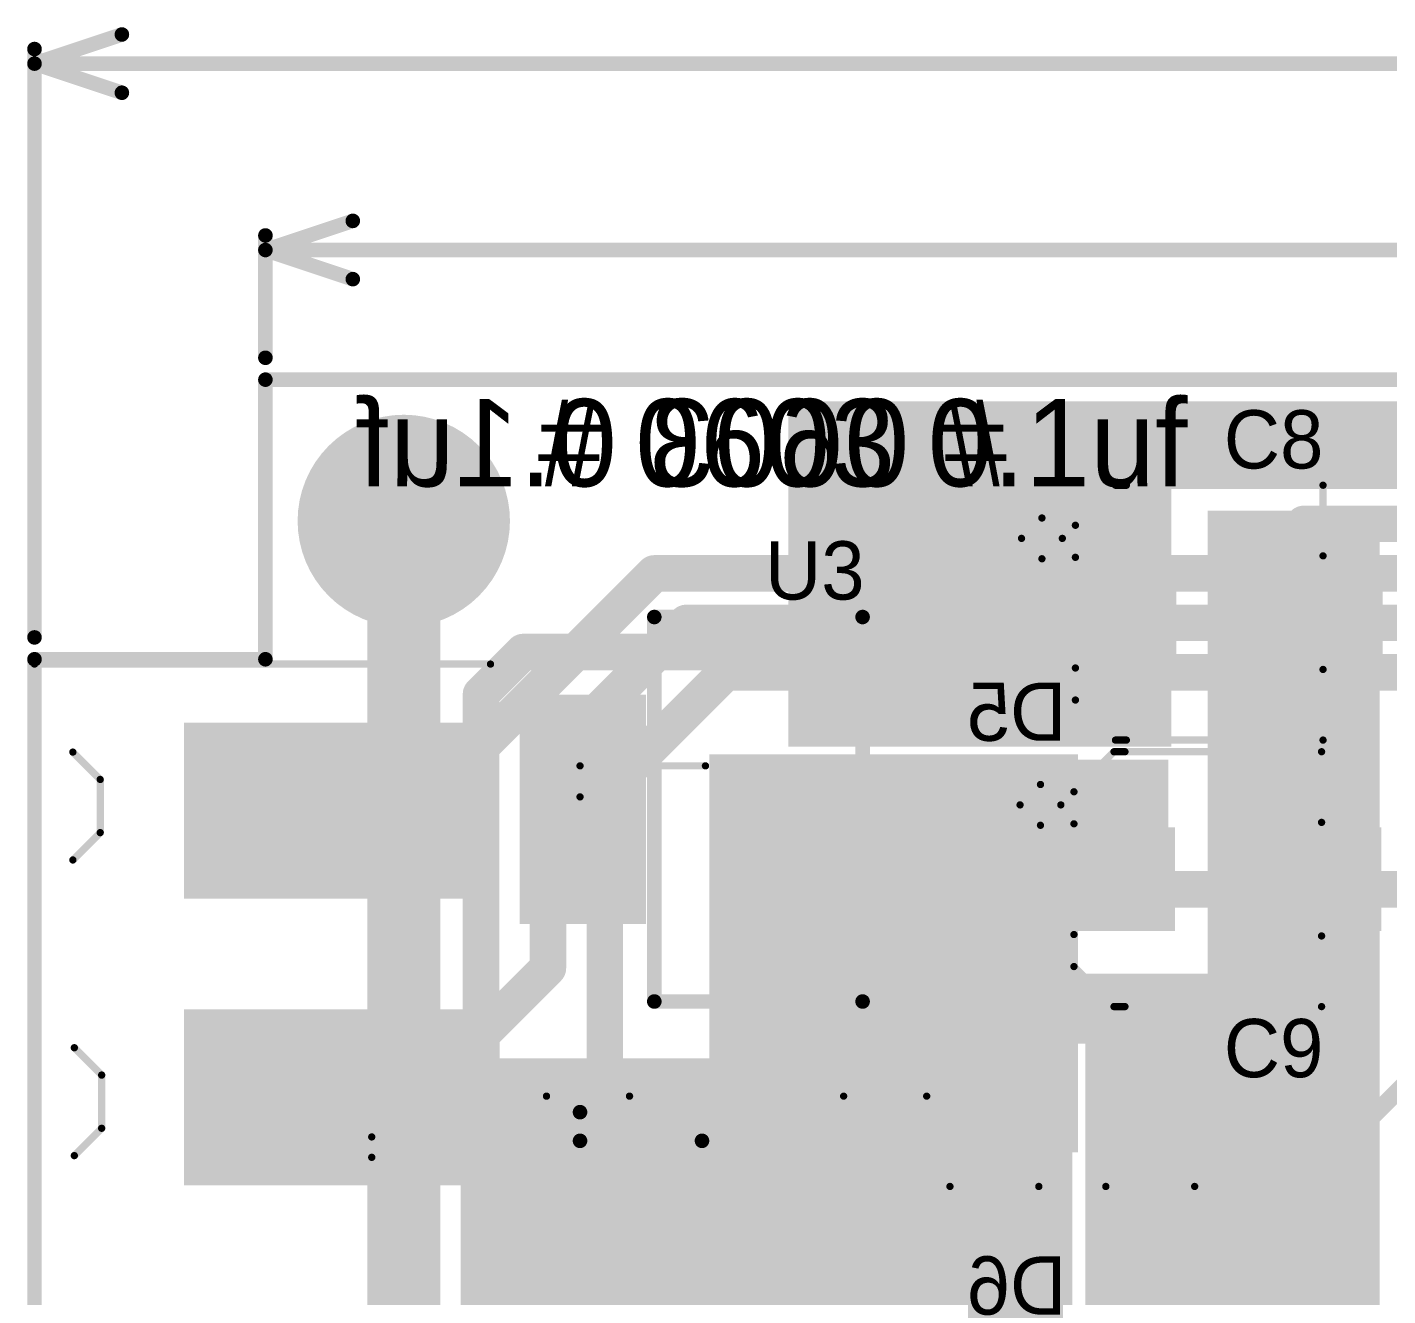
# Model space of a CAD drawing. Header units: millimetres. Extents: x 0.84 to 3.53, y 1.94 to 3.84.
# Drawn here: x 0.837 to 1.772, y 2.974 to 3.845 of the extents above; entities that cross this region are included whole.
import ezdxf

# ---------------------------------------------------------------- set-up
doc = ezdxf.new("R2010")
doc.units = ezdxf.units.MM
doc.header["$MEASUREMENT"] = 0
for name, color, linetype in [('BottomLayer', 5, 'Continuous'), ('BottomOverlay', 54, 'Continuous'), ('BottomPaste', 16, 'Continuous'), ('BottomSolder', 6, 'Continuous'), ('Mechanical1', 6, 'Continuous'), ('Mechanical2', 216, 'Continuous'), ('MultiLayer', 9, 'Continuous'), ('PadHoleLayer', 156, 'Continuous'), ('TopLayer', 1, 'Continuous'), ('TopOverlay', 2, 'Continuous'), ('TopPaste', 8, 'Continuous'), ('TopSolder', 216, 'Continuous'), ('ViaHoleLayer', 16, 'Continuous')]:
    doc.layers.add(name, color=color, linetype=linetype)

# ---------------------------------------------------------------- blocks, each defined once
blk = doc.blocks.new('IHLP2525CZER3R3M01_2')
at = {"layer": 'TopLayer'}
for points in [[(-0.1635, -0.0675), (-0.0685, -0.0675), (-0.1635, 0.0675), (-0.0685, 0.0675)], [(0.0665, -0.0675), (0.1615, -0.0675), (0.0665, 0.0675), (0.1615, 0.0675)]]:
    blk.add_solid(points, dxfattribs=at)
at = {"layer": 'TopOverlay', "const_width": 0.005}
for points in [[(-0.138, 0.13), (-0.138, 0.073)], [(-0.138, 0.13), (0.142, 0.13)], [(0.142, 0.13), (0.142, 0.073)], [(-0.138, -0.074), (-0.138, -0.131)], [(0.142, -0.074), (0.142, -0.131)], [(-0.138, -0.131), (0.142, -0.131)]]:
    blk.add_lwpolyline(points, dxfattribs=at)
at = {"layer": 'TopOverlay', "const_width": 0.0025}
for points in [[(-0.13925, 0.13, 1), (-0.13675, 0.13, 1)], [(-0.13925, 0.13, 1), (-0.13675, 0.13, 1)], [(0.14075, 0.13, 1), (0.14325, 0.13, 1)], [(0.14075, 0.13, 1), (0.14325, 0.13, 1)], [(-0.13925, 0.073, 1), (-0.13675, 0.073, 1)], [(0.14075, 0.073, 1), (0.14325, 0.073, 1)], [(-0.13925, -0.074, 1), (-0.13675, -0.074, 1)], [(0.14075, -0.074, 1), (0.14325, -0.074, 1)], [(-0.13925, -0.131, 1), (-0.13675, -0.131, 1)], [(-0.13925, -0.131, 1), (-0.13675, -0.131, 1)], [(0.14075, -0.131, 1), (0.14325, -0.131, 1)], [(0.14075, -0.131, 1), (0.14325, -0.131, 1)]]:
    blk.add_lwpolyline(points, format="xyb", close=True, dxfattribs=at)
at = {"layer": 'TopPaste'}
for points in [[(-0.1635, -0.0675), (-0.0685, -0.0675), (-0.1635, 0.0675), (-0.0685, 0.0675)], [(0.0665, -0.0675), (0.1615, -0.0675), (0.0665, 0.0675), (0.1615, 0.0675)]]:
    blk.add_solid(points, dxfattribs=at)
at = {"layer": 'TopSolder'}
for points in [[(-0.1675, -0.0715), (-0.0645, -0.0715), (-0.1675, 0.0715), (-0.0645, 0.0715)], [(0.0625, -0.0715), (0.1655, -0.0715), (0.0625, 0.0715), (0.1655, 0.0715)]]:
    blk.add_solid(points, dxfattribs=at)
blk = doc.blocks.new('RVT1E100M0405_8')
at = {"layer": 'TopLayer'}
for points in [[(-0.12205, -0.0315), (-0.01969, -0.0315), (-0.12205, 0.0315), (-0.01969, 0.0315)], [(0.01969, -0.0315), (0.12205, -0.0315), (0.01969, 0.0315), (0.12205, 0.0315)]]:
    blk.add_solid(points, dxfattribs=at)
at = {"layer": 'TopOverlay', "const_width": 0.005}
for points in [[(-0.085, 0.06), (-0.0575, 0.0875)], [(-0.0575, 0.0875), (-0.05, 0.0875)], [(-0.05, 0.0875), (0.085, 0.0875)], [(0.085, 0.039), (0.085, 0.0875)], [(-0.108, 0.037), (-0.108, 0.065)], [(-0.085, 0.06), (-0.085, 0.038)], [(-0.122, 0.051), (-0.094, 0.051)], [(-0.085, -0.06), (-0.085, -0.038)], [(0.085, -0.0875), (0.085, -0.039)], [(-0.085, -0.06), (-0.0575, -0.0875)], [(-0.0575, -0.0875), (-0.05, -0.0875)], [(-0.05, -0.0875), (0.085, -0.0875)]]:
    blk.add_lwpolyline(points, dxfattribs=at)
at = {"layer": 'TopOverlay', "const_width": 0.0025}
for points in [[(-0.05875, 0.0875, 1), (-0.05625, 0.0875, 1)], [(-0.05875, 0.0875, 1), (-0.05625, 0.0875, 1)], [(-0.05125, 0.0875, 1), (-0.04875, 0.0875, 1)], [(-0.05125, 0.0875, 1), (-0.04875, 0.0875, 1)], [(0.08375, 0.0875, 1), (0.08625, 0.0875, 1)], [(0.08375, 0.0875, 1), (0.08625, 0.0875, 1)], [(-0.10925, 0.065, 1), (-0.10675, 0.065, 1)], [(-0.08625, 0.06, 1), (-0.08375, 0.06, 1)], [(-0.08625, 0.06, 1), (-0.08375, 0.06, 1)], [(-0.12325, 0.051, 1), (-0.12075, 0.051, 1)], [(-0.09525, 0.051, 1), (-0.09275, 0.051, 1)], [(-0.10925, 0.037, 1), (-0.10675, 0.037, 1)], [(-0.08625, 0.038, 1), (-0.08375, 0.038, 1)], [(0.08375, 0.039, 1), (0.08625, 0.039, 1)], [(-0.08625, -0.038, 1), (-0.08375, -0.038, 1)], [(0.08375, -0.039, 1), (0.08625, -0.039, 1)], [(-0.08625, -0.06, 1), (-0.08375, -0.06, 1)], [(-0.08625, -0.06, 1), (-0.08375, -0.06, 1)], [(-0.05875, -0.0875, 1), (-0.05625, -0.0875, 1)], [(-0.05875, -0.0875, 1), (-0.05625, -0.0875, 1)], [(-0.05125, -0.0875, 1), (-0.04875, -0.0875, 1)], [(-0.05125, -0.0875, 1), (-0.04875, -0.0875, 1)], [(0.08375, -0.0875, 1), (0.08625, -0.0875, 1)], [(0.08375, -0.0875, 1), (0.08625, -0.0875, 1)]]:
    blk.add_lwpolyline(points, format="xyb", close=True, dxfattribs=at)
at = {"layer": 'TopPaste'}
for points in [[(-0.12205, -0.0315), (-0.01969, -0.0315), (-0.12205, 0.0315), (-0.01969, 0.0315)], [(0.01969, -0.0315), (0.12205, -0.0315), (0.01969, 0.0315), (0.12205, 0.0315)]]:
    blk.add_solid(points, dxfattribs=at)
at = {"layer": 'TopSolder'}
for points in [[(-0.12605, -0.0355), (-0.01569, -0.0355), (-0.12605, 0.0355), (-0.01569, 0.0355)], [(0.01569, -0.0355), (0.12605, -0.0355), (0.01569, 0.0355), (0.12605, 0.0355)]]:
    blk.add_solid(points, dxfattribs=at)
blk = doc.blocks.new('RVT1E100M0405_9')
at = {"layer": 'TopLayer'}
for points in [[(-0.12205, -0.0315), (-0.01969, -0.0315), (-0.12205, 0.0315), (-0.01969, 0.0315)], [(0.01969, -0.0315), (0.12205, -0.0315), (0.01969, 0.0315), (0.12205, 0.0315)]]:
    blk.add_solid(points, dxfattribs=at)
at = {"layer": 'TopOverlay', "const_width": 0.005}
for points in [[(-0.085, 0.06), (-0.0575, 0.0875)], [(-0.0575, 0.0875), (-0.05, 0.0875)], [(-0.05, 0.0875), (0.085, 0.0875)], [(0.085, 0.039), (0.085, 0.0875)], [(-0.108, 0.037), (-0.108, 0.065)], [(-0.085, 0.06), (-0.085, 0.038)], [(-0.122, 0.051), (-0.094, 0.051)], [(-0.085, -0.06), (-0.085, -0.038)], [(0.085, -0.0875), (0.085, -0.039)], [(-0.085, -0.06), (-0.0575, -0.0875)], [(-0.0575, -0.0875), (-0.05, -0.0875)], [(-0.05, -0.0875), (0.085, -0.0875)]]:
    blk.add_lwpolyline(points, dxfattribs=at)
at = {"layer": 'TopOverlay', "const_width": 0.0025}
for points in [[(-0.05875, 0.0875, 1), (-0.05625, 0.0875, 1)], [(-0.05875, 0.0875, 1), (-0.05625, 0.0875, 1)], [(-0.05125, 0.0875, 1), (-0.04875, 0.0875, 1)], [(-0.05125, 0.0875, 1), (-0.04875, 0.0875, 1)], [(0.08375, 0.0875, 1), (0.08625, 0.0875, 1)], [(0.08375, 0.0875, 1), (0.08625, 0.0875, 1)], [(-0.10925, 0.065, 1), (-0.10675, 0.065, 1)], [(-0.08625, 0.06, 1), (-0.08375, 0.06, 1)], [(-0.08625, 0.06, 1), (-0.08375, 0.06, 1)], [(-0.12325, 0.051, 1), (-0.12075, 0.051, 1)], [(-0.09525, 0.051, 1), (-0.09275, 0.051, 1)], [(-0.10925, 0.037, 1), (-0.10675, 0.037, 1)], [(-0.08625, 0.038, 1), (-0.08375, 0.038, 1)], [(0.08375, 0.039, 1), (0.08625, 0.039, 1)], [(-0.08625, -0.038, 1), (-0.08375, -0.038, 1)], [(0.08375, -0.039, 1), (0.08625, -0.039, 1)], [(-0.08625, -0.06, 1), (-0.08375, -0.06, 1)], [(-0.08625, -0.06, 1), (-0.08375, -0.06, 1)], [(-0.05875, -0.0875, 1), (-0.05625, -0.0875, 1)], [(-0.05875, -0.0875, 1), (-0.05625, -0.0875, 1)], [(-0.05125, -0.0875, 1), (-0.04875, -0.0875, 1)], [(-0.05125, -0.0875, 1), (-0.04875, -0.0875, 1)], [(0.08375, -0.0875, 1), (0.08625, -0.0875, 1)], [(0.08375, -0.0875, 1), (0.08625, -0.0875, 1)]]:
    blk.add_lwpolyline(points, format="xyb", close=True, dxfattribs=at)
at = {"layer": 'TopPaste'}
for points in [[(-0.12205, -0.0315), (-0.01969, -0.0315), (-0.12205, 0.0315), (-0.01969, 0.0315)], [(0.01969, -0.0315), (0.12205, -0.0315), (0.01969, 0.0315), (0.12205, 0.0315)]]:
    blk.add_solid(points, dxfattribs=at)
at = {"layer": 'TopSolder'}
for points in [[(-0.12605, -0.0355), (-0.01569, -0.0355), (-0.12605, 0.0355), (-0.01569, 0.0355)], [(0.01569, -0.0355), (0.12605, -0.0355), (0.01569, 0.0355), (0.12605, 0.0355)]]:
    blk.add_solid(points, dxfattribs=at)
blk = doc.blocks.new('SOT_223_33')
at = {"layer": 'TopLayer'}
for points in [[(-0.0748, 0.08071), (0.0748, 0.08071), (-0.0748, 0.15945), (0.0748, 0.15945)], [(-0.12008, -0.15945), (-0.06102, -0.15945), (-0.12008, -0.08071), (-0.06102, -0.08071)], [(-0.02953, -0.15945), (0.02953, -0.15945), (-0.02953, -0.08071), (0.02953, -0.08071)], [(0.06102, -0.15945), (0.12008, -0.15945), (0.06102, -0.08071), (0.12008, -0.08071)]]:
    blk.add_solid(points, dxfattribs=at)
at = {"layer": 'TopOverlay', "const_width": 0.01}
for points in [[(-0.132, 0.071), (-0.132, -0.072)], [(-0.132, 0.071), (0.132, 0.071)], [(0.132, 0.071), (0.132, -0.072)], [(-0.132, -0.072), (0.132, -0.072)]]:
    blk.add_lwpolyline(points, dxfattribs=at)
at = {"layer": 'TopOverlay'}
for points, const_width in [([(-0.1345, 0.071, 1), (-0.1295, 0.071, 1)], 0.005), ([(-0.1345, 0.071, 1), (-0.1295, 0.071, 1)], 0.005), ([(0.1295, 0.071, 1), (0.1345, 0.071, 1)], 0.005), ([(0.1295, 0.071, 1), (0.1345, 0.071, 1)], 0.005), ([(-0.1345, -0.072, 1), (-0.1295, -0.072, 1)], 0.005), ([(-0.1345, -0.072, 1), (-0.1295, -0.072, 1)], 0.005), ([(0.1295, -0.072, 1), (0.1345, -0.072, 1)], 0.005), ([(0.1295, -0.072, 1), (0.1345, -0.072, 1)], 0.005), ([(-0.133, -0.11, 1), (-0.149, -0.11, 1)], 0.01969), ([(-0.15392, -0.11, 1), (-0.14408, -0.11, 1)], 0.00984), ([(-0.13792, -0.11, 1), (-0.12808, -0.11, 1)], 0.00984)]:
    blk.add_lwpolyline(points, format="xyb", close=True, dxfattribs=dict(at, const_width=const_width))
at = {"layer": 'TopPaste'}
for points in [[(-0.0748, 0.08071), (0.0748, 0.08071), (-0.0748, 0.15945), (0.0748, 0.15945)], [(-0.12008, -0.15945), (-0.06102, -0.15945), (-0.12008, -0.08071), (-0.06102, -0.08071)], [(-0.02953, -0.15945), (0.02953, -0.15945), (-0.02953, -0.08071), (0.02953, -0.08071)], [(0.06102, -0.15945), (0.12008, -0.15945), (0.06102, -0.08071), (0.12008, -0.08071)]]:
    blk.add_solid(points, dxfattribs=at)
at = {"layer": 'TopSolder'}
for points in [[(-0.0788, 0.07671), (0.0788, 0.07671), (-0.0788, 0.16345), (0.0788, 0.16345)], [(-0.12408, -0.16345), (-0.05702, -0.16345), (-0.12408, -0.07671), (-0.05702, -0.07671)], [(-0.03353, -0.16345), (0.03353, -0.16345), (-0.03353, -0.07671), (0.03353, -0.07671)], [(0.05702, -0.16345), (0.12408, -0.16345), (0.05702, -0.07671), (0.12408, -0.07671)]]:
    blk.add_solid(points, dxfattribs=at)
blk = doc.blocks.new('WJ126V_5_0_6P_56')
at = {"layer": 'BottomLayer', "const_width": 0.04921}
for points in [[(-0.51673, 0, 1), (-0.46752, 0, 1)], [(-0.31988, 0, 1), (-0.27067, 0, 1)]]:
    blk.add_lwpolyline(points, format="xyb", close=True, dxfattribs=at)
at = {"layer": 'BottomSolder', "const_width": 0.05321}
for points in [[(-0.51873, 0, 1), (-0.46552, 0, 1)], [(-0.32188, 0, 1), (-0.26867, 0, 1)]]:
    blk.add_lwpolyline(points, format="xyb", close=True, dxfattribs=at)
at = {"layer": 'MultiLayer', "const_width": 0.04921}
for points in [[(-0.51673, 0, 1), (-0.46752, 0, 1)], [(-0.31988, 0, 1), (-0.27067, 0, 1)]]:
    blk.add_lwpolyline(points, format="xyb", close=True, dxfattribs=at)
at = {"layer": 'PadHoleLayer', "const_width": 0.02559}
for points in [[(-0.50492, 0, 1), (-0.47933, 0, 1)], [(-0.30807, 0, 1), (-0.28248, 0, 1)]]:
    blk.add_lwpolyline(points, format="xyb", close=True, dxfattribs=at)
at = {"layer": 'TopLayer', "const_width": 0.04921}
for points in [[(-0.51673, 0, 1), (-0.46752, 0, 1)], [(-0.31988, 0, 1), (-0.27067, 0, 1)]]:
    blk.add_lwpolyline(points, format="xyb", close=True, dxfattribs=at)
at = {"layer": 'TopOverlay', "const_width": 0.005}
for points in [[(-0.59217, 0.15454), (0, 0.15454)], [(-0.59217, -0.15854), (-0.59217, 0.15454)], [(-0.53175, -0.1322), (-0.51298, -0.11343)], [(-0.47644, -0.11343), (-0.51298, -0.11343)], [(-0.45767, -0.1322), (-0.47644, -0.11343)], [(-0.32875, -0.1312), (-0.30998, -0.11243)], [(-0.27344, -0.11243), (-0.30998, -0.11243)], [(-0.25467, -0.1312), (-0.27344, -0.11243)], [(-0.59217, -0.15854), (0, -0.15854)]]:
    blk.add_lwpolyline(points, dxfattribs=at)
at = {"layer": 'TopOverlay', "const_width": 0.0025}
for points in [[(-0.59342, 0.15454, 1), (-0.59092, 0.15454, 1)], [(-0.59342, 0.15454, 1), (-0.59092, 0.15454, 1)], [(-0.51423, -0.11343, 1), (-0.51173, -0.11343, 1)], [(-0.51423, -0.11343, 1), (-0.51173, -0.11343, 1)], [(-0.47769, -0.11343, 1), (-0.47519, -0.11343, 1)], [(-0.47769, -0.11343, 1), (-0.47519, -0.11343, 1)], [(-0.31123, -0.11243, 1), (-0.30873, -0.11243, 1)], [(-0.31123, -0.11243, 1), (-0.30873, -0.11243, 1)], [(-0.27469, -0.11243, 1), (-0.27219, -0.11243, 1)], [(-0.27469, -0.11243, 1), (-0.27219, -0.11243, 1)], [(-0.533, -0.1322, 1), (-0.5305, -0.1322, 1)], [(-0.45892, -0.1322, 1), (-0.45642, -0.1322, 1)], [(-0.33, -0.1312, 1), (-0.3275, -0.1312, 1)], [(-0.25592, -0.1312, 1), (-0.25342, -0.1312, 1)], [(-0.59342, -0.15854, 1), (-0.59092, -0.15854, 1)], [(-0.59342, -0.15854, 1), (-0.59092, -0.15854, 1)]]:
    blk.add_lwpolyline(points, format="xyb", close=True, dxfattribs=at)
at = {"layer": 'TopSolder', "const_width": 0.05321}
for points in [[(-0.51873, 0, 1), (-0.46552, 0, 1)], [(-0.32188, 0, 1), (-0.26867, 0, 1)]]:
    blk.add_lwpolyline(points, format="xyb", close=True, dxfattribs=at)
blk = doc.blocks.new('VS_12CWQ06FNTR_M3_B_60')
at = {"layer": 'BottomLayer'}
for points in [[(-0.1237, 0.11545), (-0.0637, 0.11545), (-0.1237, 0.20522), (-0.0637, 0.20522)], [(0.0637, 0.11545), (0.1237, 0.11545), (0.0637, 0.20522), (0.1237, 0.20522)], [(-0.13661, -0.28297), (0.12874, -0.28297), (-0.13661, -0.0377), (0.12874, -0.0377)]]:
    blk.add_solid(points, dxfattribs=at)
at = {"layer": 'BottomOverlay'}
for points, const_width in [([(-0.13, 0.198, 1), (-0.144, 0.198, 1)], 0.005), ([(-0.14525, 0.198, 1), (-0.14275, 0.198, 1)], 0.0025), ([(-0.13125, 0.198, 1), (-0.12875, 0.198, 1)], 0.0025), ([(-0.13517, 0.055, 1), (-0.13017, 0.055, 1)], 0.005), ([(-0.13517, 0.055, 1), (-0.13017, 0.055, 1)], 0.005), ([(-0.1155, 0.055, 1), (-0.1105, 0.055, 1)], 0.005), ([(0.10226, 0.055, 1), (0.10476, 0.055, 1)], 0.0025), ([(0.12356, 0.055, 1), (0.12606, 0.055, 1)], 0.0025), ([(0.12356, 0.055, 1), (0.12606, 0.055, 1)], 0.0025), ([(-0.13517, -0.02874, 1), (-0.13017, -0.02874, 1)], 0.005), ([(0.12356, -0.03112, 1), (0.12606, -0.03112, 1)], 0.0025)]:
    blk.add_lwpolyline(points, format="xyb", close=True, dxfattribs=dict(at, const_width=const_width))
for points, const_width in [([(-0.13267, 0.055), (-0.13267, -0.02874)], 0.01), ([(-0.13267, 0.055), (-0.113, 0.055)], 0.01), ([(0.10351, 0.055), (0.12481, 0.055)], 0.005), ([(0.12481, 0.055), (0.12481, -0.03112)], 0.005)]:
    blk.add_lwpolyline(points, dxfattribs=dict(at, const_width=const_width))
at = {"layer": 'BottomPaste'}
for points in [[(-0.1237, 0.11545), (-0.0637, 0.11545), (-0.1237, 0.20522), (-0.0637, 0.20522)], [(0.0637, 0.11545), (0.1237, 0.11545), (0.0637, 0.20522), (0.1237, 0.20522)], [(-0.13661, -0.28297), (0.12874, -0.28297), (-0.13661, -0.0377), (0.12874, -0.0377)]]:
    blk.add_solid(points, dxfattribs=at)
at = {"layer": 'BottomSolder'}
for points in [[(-0.1277, 0.11145), (-0.0597, 0.11145), (-0.1277, 0.20922), (-0.0597, 0.20922)], [(0.0597, 0.11145), (0.1277, 0.11145), (0.0597, 0.20922), (0.1277, 0.20922)], [(-0.14061, -0.28697), (0.13274, -0.28697), (-0.14061, -0.0337), (0.13274, -0.0337)]]:
    blk.add_solid(points, dxfattribs=at)
blk = doc.blocks.new('C__1210_90')
at = {"layer": 'TopLayer'}
for points in [[(-0.08, -0.055), (-0.02, -0.055), (-0.08, 0.055), (-0.02, 0.055)], [(0.02, -0.055), (0.08, -0.055), (0.02, 0.055), (0.08, 0.055)]]:
    blk.add_solid(points, dxfattribs=at)
at = {"layer": 'TopOverlay', "const_width": 0.005}
for points in [[(-0.084, 0.059), (-0.023, 0.059)], [(-0.084, -0.059), (-0.084, 0.059)], [(0.023, 0.059), (0.084, 0.059)], [(0.084, -0.059), (0.084, 0.059)], [(-0.084, -0.059), (-0.023, -0.059)], [(0.023, -0.059), (0.084, -0.059)]]:
    blk.add_lwpolyline(points, dxfattribs=at)
at = {"layer": 'TopOverlay', "const_width": 0.0025}
for points in [[(-0.08525, 0.059, 1), (-0.08275, 0.059, 1)], [(-0.08525, 0.059, 1), (-0.08275, 0.059, 1)], [(-0.02425, 0.059, 1), (-0.02175, 0.059, 1)], [(0.02175, 0.059, 1), (0.02425, 0.059, 1)], [(0.08275, 0.059, 1), (0.08525, 0.059, 1)], [(0.08275, 0.059, 1), (0.08525, 0.059, 1)], [(-0.08525, -0.059, 1), (-0.08275, -0.059, 1)], [(-0.08525, -0.059, 1), (-0.08275, -0.059, 1)], [(-0.02425, -0.059, 1), (-0.02175, -0.059, 1)], [(0.02175, -0.059, 1), (0.02425, -0.059, 1)], [(0.08275, -0.059, 1), (0.08525, -0.059, 1)], [(0.08275, -0.059, 1), (0.08525, -0.059, 1)]]:
    blk.add_lwpolyline(points, format="xyb", close=True, dxfattribs=at)
at = {"layer": 'TopPaste'}
for points in [[(-0.08, -0.055), (-0.02, -0.055), (-0.08, 0.055), (-0.02, 0.055)], [(0.02, -0.055), (0.08, -0.055), (0.02, 0.055), (0.08, 0.055)]]:
    blk.add_solid(points, dxfattribs=at)
at = {"layer": 'TopSolder'}
for points in [[(-0.084, -0.059), (-0.016, -0.059), (-0.084, 0.059), (-0.016, 0.059)], [(0.016, -0.059), (0.084, -0.059), (0.016, 0.059), (0.084, 0.059)]]:
    blk.add_solid(points, dxfattribs=at)

msp = doc.modelspace()

# ---------------------------------------------------------------- linework, layer by layer
at = {"layer": 'BottomLayer'}
for points, const_width in [([(1.06155, 3.506, 1), (1.13045, 3.506, 1)], 0.0689), ([(1.70775, 3.504, 1), (1.72025, 3.504, 1)], 0.0125), ([(1.70809, 3.504, 1), (1.71991, 3.504, 1)], 0.01181), ([(1.26175, 3.47, 1), (1.27425, 3.47, 1)], 0.0125), ([(1.26175, 3.47, 1), (1.27425, 3.47, 1)], 0.0125), ([(1.28375, 3.436, 1), (1.29625, 3.436, 1)], 0.0125), ([(1.28375, 3.436, 1), (1.29625, 3.436, 1)], 0.0125), ([(1.31075, 3.402, 1), (1.32325, 3.402, 1)], 0.0125), ([(1.31075, 3.402, 1), (1.32325, 3.402, 1)], 0.0125), ([(1.18875, 3.341, 1), (1.20125, 3.341, 1)], 0.0125), ([(1.18875, 3.341, 1), (1.20125, 3.341, 1)], 0.0125), ([(0.9885, 3.30763, 1), (1.0135, 3.30763, 1)], 0.025), ([(0.98943, 3.3067, 1), (1.01443, 3.3067, 1)], 0.025), ([(0.98943, 3.3067, 1), (1.01443, 3.3067, 1)], 0.025), ([(1.09917, 3.3067, 1), (1.12417, 3.3067, 1)], 0.025), ([(1.22775, 3.319, 1), (1.24025, 3.319, 1)], 0.0125), ([(1.22775, 3.319, 1), (1.24025, 3.319, 1)], 0.0125), ([(0.99475, 3.30763, 1), (1.00725, 3.30763, 1)], 0.0125), ([(1.09938, 3.30763, 1), (1.11188, 3.30763, 1)], 0.0125), ([(1.09938, 3.30763, 1), (1.11188, 3.30763, 1)], 0.0125), ([(1.57775, 3.253, 1), (1.59025, 3.253, 1)], 0.0125), ([(1.57809, 3.253, 1), (1.58991, 3.253, 1)], 0.01181), ([(1.18875, 3.199, 1), (1.20125, 3.199, 1)], 0.0125), ([(1.18875, 3.199, 1), (1.20125, 3.199, 1)], 0.0125), ([(0.99702, 3.1193, 1), (1.02202, 3.1193, 1)], 0.025), ([(0.99702, 3.1193, 1), (1.02202, 3.1193, 1)], 0.025), ([(1.09917, 3.1193, 1), (1.12417, 3.1193, 1)], 0.025), ([(0.9885, 3.11078, 1), (1.0135, 3.11078, 1)], 0.025), ([(0.99475, 3.11078, 1), (1.00725, 3.11078, 1)], 0.0125), ([(1.10053, 3.11078, 1), (1.11303, 3.11078, 1)], 0.0125), ([(1.10053, 3.11078, 1), (1.11303, 3.11078, 1)], 0.0125), ([(1.22775, 3.048, 1), (1.24025, 3.048, 1)], 0.0125), ([(1.22775, 3.048, 1), (1.24025, 3.048, 1)], 0.0125), ([(1.23775, 3.007, 1), (1.25025, 3.007, 1)], 0.0125), ([(1.23809, 3.007, 1), (1.24991, 3.007, 1)], 0.01181), ([(1.6765, 3.0155, 1), (1.6825, 3.0155, 1)], 0.006), ([(1.6765, 3.0155, 1), (1.6825, 3.0155, 1)], 0.006)]:
    msp.add_lwpolyline(points, format="xyb", close=True, dxfattribs=dict(at, const_width=const_width))
for points, const_width in [([(1.714, 3.504), (1.975, 3.504)], 0.025), ([(1.10563, 3.30763), (1.268, 3.47)], 0.025), ([(1.268, 3.47), (1.963, 3.47)], 0.025), ([(1.195, 3.341), (1.29, 3.436)], 0.025), ([(1.29, 3.436), (1.95175, 3.436)], 0.025), ([(1.234, 3.319), (1.317, 3.402)], 0.025), ([(1.317, 3.402), (1.93775, 3.402)], 0.025), ([(1.195, 3.199), (1.195, 3.341)], 0.025), ([(1.001, 3.30763), (1.00193, 3.3067)], 0.05), ([(1.00193, 3.3067), (1.11167, 3.3067)], 0.05), ([(1.234, 3.048), (1.234, 3.319)], 0.025), ([(1.001, 3.30763), (1.10563, 3.30763)], 0.025), ([(1.584, 3.253), (1.87473, 3.253)], 0.025), ([(1.10678, 3.11078), (1.195, 3.199)], 0.025), ([(1.6795, 3.0155), (1.837, 3.173)], 0.012), ([(1.001, 3.11078), (1.00952, 3.1193)], 0.05), ([(1.00952, 3.1193), (1.11167, 3.1193)], 0.05), ([(1.001, 3.11078), (1.10678, 3.11078)], 0.025), ([(1.1007, 2.9147), (1.234, 3.048)], 0.025), ([(1.244, 2.557), (1.244, 3.007)], 0.025), ([(1.6795, 2.5095), (1.6795, 3.0155)], 0.012)]:
    msp.add_lwpolyline(points, dxfattribs=dict(at, const_width=const_width))
for points in [[(0.945, 3.24655), (1.161, 3.24655), (0.945, 3.36755), (1.161, 3.36755)], [(1.309, 2.534), (1.555, 2.534), (1.309, 3.34), (1.555, 3.34)], [(0.945, 3.0497), (1.16178, 3.0497), (0.945, 3.1707), (1.16178, 3.1707)]]:
    msp.add_solid(points, dxfattribs=at)
at = {"layer": 'BottomSolder'}
for points, const_width in [([(1.05955, 3.506, 1), (1.13245, 3.506, 1)], 0.0729), ([(1.70905, 3.504, 1), (1.71895, 3.504, 1)], 0.00991), ([(1.57905, 3.253, 1), (1.58895, 3.253, 1)], 0.00991), ([(1.23905, 3.007, 1), (1.24895, 3.007, 1)], 0.00991)]:
    msp.add_lwpolyline(points, format="xyb", close=True, dxfattribs=dict(at, const_width=const_width))
at = {"layer": 'Mechanical1', "const_width": 0.01}
for points in [[(0.84246, 3.82), (0.90246, 3.84)], [(0.84246, 3.426), (0.84246, 3.83)], [(0.84246, 3.82), (1.80132, 3.82)], [(0.84246, 3.82), (0.90246, 3.8)], [(1.001, 3.692), (1.061, 3.712)], [(1.001, 3.618), (1.001, 3.702)], [(1.001, 3.692), (1.88059, 3.692)], [(1.001, 3.692), (1.061, 3.672)]]:
    msp.add_lwpolyline(points, dxfattribs=at)
at = {"layer": 'Mechanical1', "const_width": 0.005}
for points in [[(0.89996, 3.84, 1), (0.90496, 3.84, 1)], [(0.83996, 3.83, 1), (0.84496, 3.83, 1)], [(0.83996, 3.82, 1), (0.84496, 3.82, 1)], [(0.83996, 3.82, 1), (0.84496, 3.82, 1)], [(0.83996, 3.82, 1), (0.84496, 3.82, 1)], [(0.89996, 3.8, 1), (0.90496, 3.8, 1)], [(1.0585, 3.712, 1), (1.0635, 3.712, 1)], [(0.9985, 3.702, 1), (1.0035, 3.702, 1)], [(0.9985, 3.692, 1), (1.0035, 3.692, 1)], [(0.9985, 3.692, 1), (1.0035, 3.692, 1)], [(0.9985, 3.692, 1), (1.0035, 3.692, 1)], [(1.0585, 3.672, 1), (1.0635, 3.672, 1)], [(0.9985, 3.618, 1), (1.0035, 3.618, 1)], [(0.83996, 3.426, 1), (0.84496, 3.426, 1)]]:
    msp.add_lwpolyline(points, format="xyb", close=True, dxfattribs=at)
at = {"layer": 'Mechanical2', "const_width": 0.01}
for points in [[(1.001, 3.411), (1.001, 3.603)], [(1.001, 3.603), (3.364, 3.603)], [(0.84246, 3.411), (1.001, 3.411)], [(0.84246, 3.411), (0.84246, 2.22)]]:
    msp.add_lwpolyline(points, dxfattribs=at)
at = {"layer": 'Mechanical2', "const_width": 0.005}
for points in [[(0.9985, 3.603, 1), (1.0035, 3.603, 1)], [(0.9985, 3.603, 1), (1.0035, 3.603, 1)], [(0.83996, 3.411, 1), (0.84496, 3.411, 1)], [(0.83996, 3.411, 1), (0.84496, 3.411, 1)], [(0.9985, 3.411, 1), (1.0035, 3.411, 1)], [(0.9985, 3.411, 1), (1.0035, 3.411, 1)]]:
    msp.add_lwpolyline(points, format="xyb", close=True, dxfattribs=at)
at = {"layer": 'MultiLayer'}
for points, const_width in [([(1.06155, 3.506, 1), (1.13045, 3.506, 1)], 0.0689), ([(1.70809, 3.504, 1), (1.71991, 3.504, 1)], 0.01181), ([(1.57809, 3.253, 1), (1.58991, 3.253, 1)], 0.01181), ([(1.23809, 3.007, 1), (1.24991, 3.007, 1)], 0.01181)]:
    msp.add_lwpolyline(points, format="xyb", close=True, dxfattribs=dict(at, const_width=const_width))
at = {"layer": 'PadHoleLayer', "const_width": 0.04921}
msp.add_lwpolyline([(1.07139, 3.506, 1), (1.12061, 3.506, 1)], format="xyb", close=True, dxfattribs=at)
at = {"layer": 'TopLayer'}
for points, const_width in [([(1.06155, 3.506, 1), (1.13045, 3.506, 1)], 0.0689), ([(1.0835, 3.506, 1), (1.1085, 3.506, 1)], 0.025), ([(1.70809, 3.504, 1), (1.71991, 3.504, 1)], 0.01181), ([(1.17175, 3.416, 1), (1.18425, 3.416, 1)], 0.0125), ([(1.17175, 3.416, 1), (1.18425, 3.416, 1)], 0.0125), ([(1.45475, 3.416, 1), (1.46725, 3.416, 1)], 0.0125), ([(1.14275, 3.387, 1), (1.15525, 3.387, 1)], 0.0125), ([(1.14275, 3.387, 1), (1.15525, 3.387, 1)], 0.0125), ([(1.57809, 3.253, 1), (1.58991, 3.253, 1)], 0.01181), ([(1.59875, 3.093, 1), (1.61125, 3.093, 1)], 0.0125), ([(1.14275, 3.041, 1), (1.15525, 3.041, 1)], 0.0125), ([(1.23809, 3.007, 1), (1.24991, 3.007, 1)], 0.01181), ([(1.59875, 2.99, 1), (1.61125, 2.99, 1)], 0.0125), ([(1.59875, 2.99, 1), (1.61125, 2.99, 1)], 0.0125), ([(1.66075, 2.99, 1), (1.67325, 2.99, 1)], 0.0125), ([(1.66075, 2.99, 1), (1.67325, 2.99, 1)], 0.0125)]:
    msp.add_lwpolyline(points, format="xyb", close=True, dxfattribs=dict(at, const_width=const_width))
for points, const_width in [([(1.096, 2.577), (1.096, 3.506)], 0.05), ([(1.149, 3.387), (1.178, 3.416)], 0.025), ([(1.178, 3.416), (1.461, 3.416)], 0.025), ([(1.149, 3.041), (1.149, 3.387)], 0.025), ([(1.605, 2.99), (1.605, 3.093)], 0.025), ([(1.605, 2.99), (1.667, 2.99)], 0.025), ([(1.667, 2.99), (1.705, 2.952)], 0.025)]:
    msp.add_lwpolyline(points, dxfattribs=dict(at, const_width=const_width))
for points in [[(1.623, 3.351), (1.623, 3.588), (1.36, 3.351), (1.36, 3.588)], [(1.792, 3.528), (1.792, 3.588), (1.611, 3.528), (1.611, 3.588)], [(1.648, 2.952), (1.766, 2.952), (1.648, 3.513), (1.766, 3.513)], [(1.621, 3.255), (1.621, 3.342), (1.361, 3.255), (1.361, 3.342)], [(1.5, 3.247), (1.362, 3.247), (1.5, 3.182), (1.362, 3.182)], [(1.66, 3.147), (1.66, 3.195), (1.362, 3.147), (1.362, 3.195)], [(1.564, 2.789), (1.718, 2.789), (1.564, 3.195), (1.718, 3.195)], [(1.135, 2.933), (1.535, 2.933), (1.135, 3.137), (1.535, 3.137)]]:
    msp.add_solid(points, dxfattribs=at)
at = {"layer": 'TopSolder'}
for points, const_width in [([(1.05955, 3.506, 1), (1.13245, 3.506, 1)], 0.0729), ([(1.70905, 3.504, 1), (1.71895, 3.504, 1)], 0.00991), ([(1.57905, 3.253, 1), (1.58895, 3.253, 1)], 0.00991), ([(1.23905, 3.007, 1), (1.24895, 3.007, 1)], 0.00991)]:
    msp.add_lwpolyline(points, format="xyb", close=True, dxfattribs=dict(at, const_width=const_width))
at = {"layer": 'ViaHoleLayer', "const_width": 0.00591}
for points in [[(1.71105, 3.504, 1), (1.71695, 3.504, 1)], [(1.58105, 3.253, 1), (1.58695, 3.253, 1)], [(1.24105, 3.007, 1), (1.24695, 3.007, 1)]]:
    msp.add_lwpolyline(points, format="xyb", close=True, dxfattribs=at)

# ---------------------------------------------------------------- block references
for name, p, rotation in [('RVT1E100M0405_9', (1.64213, 3.443), 360), ('SOT_223_33', (1.339, 3.308), 90), ('WJ126V_5_0_6P_56', (1.001, 2.8155), 270), ('VS_12CWQ06FNTR_M3_B_60', (1.272, 3.213), 90), ('RVT1E100M0405_8', (1.64113, 3.26), 360), ('IHLP2525CZER3R3M01_2', (1.324, 2.969), 90), ('C__1210_90', (1.555, 2.99), 360)]:
    msp.add_blockref(name, p, dxfattribs=dict(rotation=rotation))

# ---------------------------------------------------------------- texts
at = {"layer": 'BottomOverlay', "text_generation_flag": 2}
msp.add_text('# 0603 0.1uf', height=0.06, rotation=360, dxfattribs=at).set_placement((1.51, 3.5297))
for s, p in [('D5', (1.551, 3.355)), ('D6', (1.551, 2.961))]:
    msp.add_text(s, height=0.04, dxfattribs=at).set_placement(p)
at = {"layer": 'TopOverlay'}
msp.add_text('# 0603 0.1uf', height=0.06, rotation=360, dxfattribs=at).set_placement((1.188, 3.5297))
for s, p in [('C8', (1.659, 3.542)), ('U3', (1.344, 3.452)), ('C9', (1.659, 3.124))]:
    msp.add_text(s, height=0.04, dxfattribs=at).set_placement(p)

doc.saveas('drawing.dxf')
